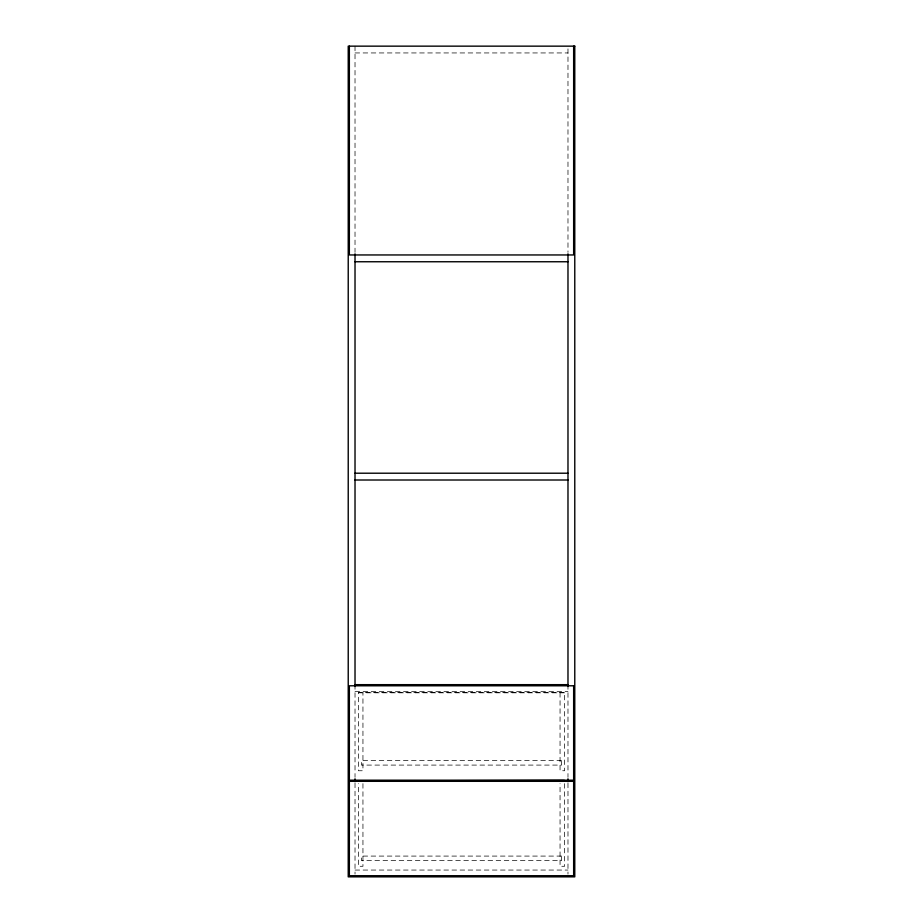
<?xml version="1.0" encoding="UTF-8"?>
<svg xmlns="http://www.w3.org/2000/svg" width="923" height="923" viewBox="0 0 923 923"><rect width="100%" height="100%" fill="white"/><g stroke="black" fill="none" stroke-linecap="round" stroke-linejoin="round"><path stroke-width="0.69" stroke-dasharray="4.62 3.46" d="M355.02 52.946L567.98 52.946M355.02 691.454L567.98 691.454M358.412 692.815L564.588 692.815M355.02 870.054L567.98 870.054M567.98 48.873L567.98 252.383M567.98 684.658L567.98 777.339M567.98 783.108L567.98 874.127M564.588 783.639L564.588 866.282L560.053 866.282L560.053 783.627M560.053 692.585L560.053 770.751L564.588 770.751L564.588 692.585L358.412 692.585L358.412 770.751L362.947 770.751L362.947 692.585M362.947 783.627L362.947 866.282L358.412 866.282L358.412 783.639M355.02 46.15L355.02 252.383M355.02 684.658L355.02 777.339M355.02 783.108L355.02 874.127M561.565 760.552L361.435 760.552L361.435 765.086L561.565 765.086L561.565 760.552M561.565 856.083L361.435 856.083L361.435 860.617L561.565 860.617L561.565 856.083"/><path stroke-width="1.38" d="M355.02 261.751L567.98 261.751M355.02 473.211L567.98 473.211M355.02 480.006L567.98 480.006M355.02 684.658L567.98 684.658M573.644 46.15L573.644 254.956L349.356 254.956L349.356 46.15M567.98 253.825L567.98 686.481M567.98 778.781L567.98 781.666M355.02 253.825L355.02 686.481M355.02 778.781L355.02 781.666M574.775 46.15L348.225 46.15L348.225 876.85L574.775 876.85L574.775 46.15M573.644 685.789L349.356 685.789L349.356 780.189L573.644 780.189L573.644 685.789M564.588 780.57L358.412 780.789L564.588 780.57M573.644 781.32L349.356 781.32L349.356 875.719L573.644 875.719L573.644 781.32"/></g></svg>
